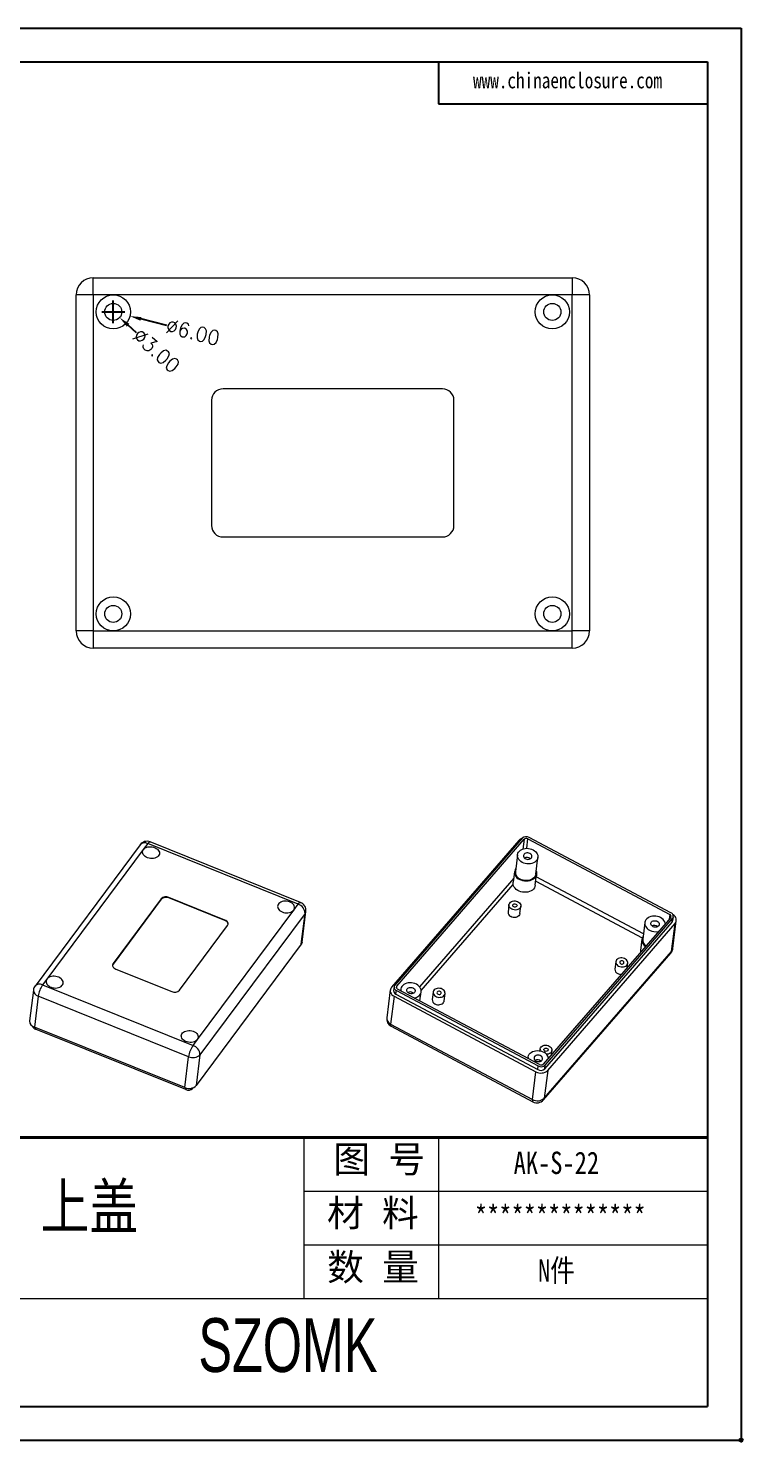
# Model space of a CAD drawing. Header units: inches. Extents: x -1639 to -887, y 346 to 594.
# Drawn here: x -1011.9 to -886.6, y 345.9 to 594 of the extents above; entities that cross this region are included whole.
import ezdxf

# ---------------------------------------------------------------- set-up
doc = ezdxf.new("R2010")
doc.units = ezdxf.units.IN
doc.layers.add('文字', color=81, linetype='Continuous')
doc.layers.add('粗实线', color=7, linetype='Continuous', lineweight=30)
doc.layers.add('细实线', color=3, linetype='Continuous', lineweight=9)
doc.styles.get("Standard").update_dxf_attribs({"font": 'txt', "bigfont": 'gbcbig.shx'})
doc.styles.add('宋体', font='', dxfattribs={"width": 0.8, "height": 3.5})
doc.styles.add('长仿宋', font='', dxfattribs={"width": 0.7, "height": 4})
doc.styles.get('宋体').set_extended_font_data('SimSun')
doc.styles.get('长仿宋').set_extended_font_data('SimSun')
doc.dimstyles.new('2.5', dxfattribs={"dimtxt": 2.5, "dimasz": 2, "dimexe": 0.18, "dimexo": 0.0625, "dimgap": 0.09, "dimtad": 0, "dimzin": 0, "dimdsep": 46, "dimtxsty": 'Standard', "dimcen": 2, "dimclrd": 3, "dimclre": 3, "dimclrt": 256, "dimadec": 0, "dimazin": 0, "dimtfac": 1, "dimtofl": 0, "dimtmove": 0, "dimatfit": 3, "dimfxl": 0, "dimtolj": 1, "dimtzin": 0, "dimarcsym": 0})

# ---------------------------------------------------------------- blocks, each defined once
blk = doc.blocks.new('*D138')
at = {"color": 3, "lineweight": -2, "transparency": 16777216}
for p, q in [((-997.01, 542.19), (-997.01, 546.19)), ((-999.01, 544.19), (-995.01, 544.19)), ((-987.59, 541.8), (-992.17, 542.96))]:
    blk.add_line(p, q, dxfattribs=at)
at = {"color": 3, "transparency": 16777216}
blk.add_solid([(-992.08, 543.28), (-992.25, 542.64), (-994.11, 543.45)], dxfattribs=at)
at = {"layer": 'Defpoints', "color": 0, "transparency": 16777216}
for p in [(-999.92, 544.93), (-994.11, 543.45)]:
    blk.add_point(p, dxfattribs=at)
at = {"transparency": 16777216, "insert": (-983.06, 540.65), "char_height": 2.5, "attachment_point": 5, "rotation": 345.738}
blk.add_mtext('\\A1;∅6.00', dxfattribs=at)
blk = doc.blocks.new('*D139')
at = {"color": 3, "lineweight": -2, "transparency": 16777216}
for p, q in [((-997.01, 542.19), (-997.01, 546.19)), ((-999.01, 544.19), (-995.01, 544.19)), ((-992.92, 540.52), (-994.41, 541.85))]:
    blk.add_line(p, q, dxfattribs=at)
at = {"color": 3, "transparency": 16777216}
blk.add_solid([(-994.19, 542.1), (-994.63, 541.61), (-995.9, 543.19)], dxfattribs=at)
at = {"layer": 'Defpoints', "color": 0, "transparency": 16777216}
for p in [(-998.13, 545.2), (-995.9, 543.19)]:
    blk.add_point(p, dxfattribs=at)
at = {"transparency": 16777216, "insert": (-989.44, 537.4), "char_height": 2.5, "attachment_point": 5, "rotation": 318.0798}
blk.add_mtext('\\A1;∅3.00', dxfattribs=at)

msp = doc.modelspace()

# ---------------------------------------------------------------- linework, layer by layer
for p, q in [((-1237.323, 593.968), (-886.901, 593.968)), ((-886.901, 593.968), (-886.901, 346.195)), ((-1225.524, 588.068), (-892.801, 588.068)), ((-939.996, 588.068), (-939.996, 580.694)), ((-892.801, 588.068), (-892.801, 352.094)), ((-939.996, 580.694), (-892.801, 580.694)), ((-1225.524, 352.094), (-892.801, 352.094)), ((-1237.323, 346.195), (-886.901, 346.195))]:
    msp.add_line(p, q)
at = {"color": 7, "linetype": 'Continuous', "lineweight": 15}
for p, q in [((-1000.513, 547.193), (-1000.513, 550.193)), ((-1000.513, 550.193), (-916.513, 550.193)), ((-916.513, 550.193), (-916.513, 547.193)), ((-1000.513, 547.193), (-1003.513, 547.193)), ((-1003.513, 488.193), (-1003.513, 547.193)), ((-997.013, 547.193), (-1000.513, 547.193)), ((-1000.513, 547.193), (-1000.513, 488.193)), ((-920.013, 547.193), (-997.013, 547.193)), ((-916.513, 547.193), (-920.013, 547.193)), ((-913.513, 547.193), (-916.513, 547.193)), ((-916.513, 488.193), (-916.513, 547.193)), ((-913.513, 547.193), (-913.513, 488.193)), ((-979.763, 528.693), (-979.763, 506.693)), ((-939.263, 530.693), (-977.763, 530.693)), ((-937.263, 506.693), (-937.263, 528.693)), ((-977.763, 504.693), (-939.263, 504.693)), ((-1000.513, 488.193), (-1003.513, 488.193)), ((-1000.513, 488.193), (-1000.513, 485.193)), ((-1000.513, 488.193), (-997.013, 488.193)), ((-997.013, 488.193), (-920.013, 488.193)), ((-920.013, 488.193), (-916.513, 488.193)), ((-913.513, 488.193), (-916.513, 488.193)), ((-916.513, 485.193), (-916.513, 488.193)), ((-916.513, 485.193), (-1000.513, 485.193)), ((-925.302, 451.809), (-947.636, 426.065)), ((-947.298, 425.886), (-924.964, 451.63)), ((-924.277, 451.712), (-899.408, 438.463)), ((-899.195, 438.709), (-924.064, 451.957)), ((-992.307, 450.68), (-1010.739, 425.889)), ((-991.74, 449.836), (-1008.636, 427.111)), ((-990.972, 450.869), (-991.74, 449.836)), ((-964.59, 440.247), (-990.972, 450.869)), ((-964.161, 440.555), (-990.543, 451.177)), ((-925.888, 451.429), (-948.222, 425.685)), ((-926.117, 448.906), (-926.481, 445.981)), ((-922.909, 445.536), (-922.544, 448.461)), ((-926.63, 445.999), (-926.868, 444.091)), ((-923.003, 443.567), (-922.76, 445.517)), ((-988.595, 441.112), (-997.043, 429.749)), ((-988.586, 441.184), (-997.034, 429.821)), ((-988.595, 441.112), (-988.586, 441.184)), ((-987.262, 441.342), (-987.253, 441.414)), ((-977.424, 437.381), (-987.262, 441.342)), ((-977.416, 437.454), (-987.253, 441.414)), ((-982.254, 416.489), (-965.358, 439.214)), ((-965.358, 439.214), (-964.59, 440.247)), ((-927.616, 440.146), (-927.778, 438.846)), ((-925.694, 438.587), (-925.532, 439.887)), ((-963.379, 438.623), (-981.811, 413.832)), ((-977.424, 437.381), (-977.416, 437.454)), ((-964.033, 433.205), (-963.379, 438.623)), ((-963.885, 433.565), (-963.232, 438.984)), ((-899.252, 437.932), (-921.586, 412.188)), ((-921.33, 411.359), (-898.996, 437.103)), ((-921.249, 412.009), (-898.915, 437.753)), ((-920.824, 411.089), (-898.49, 436.833)), ((-903.777, 437.005), (-904.141, 434.08)), ((-899.098, 431.958), (-898.49, 436.833)), ((-898.996, 437.103), (-898.915, 437.753)), ((-898.874, 432.446), (-898.266, 437.321)), ((-898.862, 437.396), (-898.781, 438.046)), ((-985.408, 425.141), (-976.96, 436.503)), ((-964.033, 433.205), (-982.465, 408.414)), ((-921.563, 405.904), (-899.229, 431.648)), ((-921.432, 406.214), (-899.098, 431.958)), ((-904.29, 434.099), (-904.533, 432.148)), ((-997.043, 429.749), (-997.034, 429.821)), ((-908.859, 430.154), (-909.021, 428.854)), ((-906.867, 429.155), (-906.775, 429.895)), ((-1008.636, 427.111), (-1009.404, 426.078)), ((-996.579, 428.871), (-986.741, 424.911)), ((-1011.024, 425.174), (-1011.678, 419.755)), ((-1009.404, 426.078), (-983.022, 415.456)), ((-948.446, 425.197), (-949.054, 420.321)), ((-947.77, 425.772), (-947.851, 425.122)), ((-947.436, 424.459), (-947.355, 425.11)), ((-947.436, 424.459), (-922.568, 411.211)), ((-947.355, 425.11), (-922.487, 411.861)), ((-922.274, 412.107), (-947.143, 425.355)), ((-946.589, 425.308), (-946.618, 425.075)), ((-943.216, 423.263), (-943.017, 424.863)), ((-940.91, 424.823), (-941.072, 423.522)), ((-938.988, 423.263), (-938.826, 424.563)), ((-1010.193, 424.109), (-1010.847, 418.69)), ((-983.811, 413.487), (-1010.193, 424.109)), ((-947.756, 424.092), (-948.363, 419.216)), ((-947.756, 424.092), (-922.887, 410.844)), ((-984.465, 408.069), (-1010.847, 418.69)), ((-984.289, 407.7), (-1010.671, 418.322)), ((-948.363, 419.216), (-923.494, 405.968)), ((-948.27, 418.812), (-923.402, 405.563)), ((-983.022, 415.456), (-982.254, 416.489)), ((-922.153, 414.83), (-922.192, 414.518)), ((-920.161, 413.832), (-920.069, 414.571)), ((-984.465, 408.069), (-983.811, 413.487)), ((-981.811, 413.832), (-982.465, 408.414)), ((-924.25, 413.407), (-924.279, 413.174)), ((-922.568, 411.211), (-922.487, 411.861)), ((-921.33, 411.359), (-921.249, 412.009)), ((-923.494, 405.968), (-922.887, 410.844)), ((-920.824, 411.089), (-921.432, 406.214)), ((-982.993, 408.036), (-983.089, 407.907))]:
    msp.add_line(p, q, dxfattribs=at)
at = {"color": 8, "linetype": 'Continuous', "lineweight": 15}
for p, q in [((-924.964, 451.63), (-925.176, 449.932)), ((-924.484, 450.051), (-924.277, 451.712)), ((-926.779, 444.806), (-943.305, 425.756)), ((-922.912, 444.297), (-904.23, 434.345)), ((-904.023, 435.029), (-922.819, 445.043)), ((-943.015, 425.102), (-926.865, 443.718)), ((-899.408, 438.463), (-899.511, 437.634)), ((-947.341, 425.547), (-947.298, 425.886)), ((-1010.637, 418.605), (-1010.671, 418.322)), ((-984.253, 407.997), (-984.289, 407.7)), ((-983.077, 408.006), (-983.089, 407.907))]:
    msp.add_line(p, q, dxfattribs=at)
at = {"color": 7, "linetype": 'Continuous', "lineweight": 15, "flags": 128}
for points in [[(-991.74, 449.836), (-991.601, 449.985), (-991.424, 450.113), (-991.213, 450.214), (-990.976, 450.285), (-990.721, 450.325), (-990.455, 450.331), (-990.187, 450.305), (-989.927, 450.246), (-989.681, 450.156), (-989.459, 450.039), (-989.266, 449.898), (-989.111, 449.737), (-988.996, 449.563), (-988.927, 449.379), (-988.905, 449.193), (-988.931, 449.011), (-989.004, 448.837), (-989.122, 448.679), (-989.281, 448.54), (-989.476, 448.425), (-989.701, 448.338), (-989.948, 448.283), (-990.209, 448.259), (-990.477, 448.269), (-990.742, 448.312), (-990.996, 448.387), (-991.231, 448.491), (-991.44, 448.621), (-991.614, 448.772), (-991.75, 448.94), (-991.842, 449.12), (-991.888, 449.305), (-991.886, 449.49), (-991.836, 449.669), (-991.74, 449.836)], [(-925.288, 447.58), (-925.524, 447.729), (-925.728, 447.903), (-925.894, 448.098), (-926.018, 448.31), (-926.095, 448.531), (-926.124, 448.757), (-926.105, 448.981), (-926.036, 449.197), (-925.922, 449.398), (-925.764, 449.581), (-925.566, 449.738), (-925.336, 449.867), (-925.077, 449.964), (-924.799, 450.026), (-924.507, 450.051), (-924.211, 450.039), (-923.918, 449.99), (-923.636, 449.905), (-923.373, 449.787), (-923.137, 449.639), (-922.932, 449.465), (-922.766, 449.269), (-922.643, 449.058), (-922.566, 448.836), (-922.537, 448.611), (-922.556, 448.387), (-922.624, 448.171), (-922.739, 447.969), (-922.897, 447.787), (-923.094, 447.629), (-923.325, 447.5), (-923.584, 447.404), (-923.862, 447.342), (-924.154, 447.317), (-924.45, 447.329), (-924.743, 447.378), (-925.025, 447.462), (-925.288, 447.58)], [(-923.932, 449.144), (-924.101, 449.213), (-924.286, 449.249), (-924.473, 449.249), (-924.651, 449.215), (-924.808, 449.146), (-924.936, 449.049), (-925.026, 448.929), (-925.072, 448.793), (-925.072, 448.65), (-925.025, 448.51), (-924.934, 448.38), (-924.805, 448.27), (-924.647, 448.185), (-924.468, 448.132), (-924.281, 448.114), (-924.097, 448.131), (-923.928, 448.183), (-923.784, 448.267), (-923.674, 448.377), (-923.606, 448.506), (-923.583, 448.646), (-923.607, 448.788), (-923.676, 448.924), (-923.787, 449.045), (-923.932, 449.144)], [(-922.839, 446.098), (-922.799, 445.984), (-922.755, 445.753), (-922.759, 445.521), (-922.811, 445.295), (-922.909, 445.08), (-923.051, 444.883), (-923.233, 444.707), (-923.452, 444.556), (-923.701, 444.436), (-923.974, 444.347), (-924.266, 444.294), (-924.568, 444.277), (-924.872, 444.296), (-925.173, 444.351), (-925.462, 444.441), (-925.732, 444.563)], [(-922.909, 445.536), (-922.921, 445.461), (-922.989, 445.246), (-923.104, 445.044), (-923.262, 444.862), (-923.459, 444.704), (-923.69, 444.575), (-923.948, 444.478), (-924.227, 444.416), (-924.518, 444.391), (-924.814, 444.403), (-925.107, 444.452), (-925.389, 444.537), (-925.652, 444.655)], [(-923.003, 443.567), (-923.003, 443.563), (-923.059, 443.331), (-923.163, 443.111), (-923.315, 442.909), (-923.508, 442.731), (-923.739, 442.581), (-924.001, 442.463), (-924.288, 442.381), (-924.592, 442.335), (-924.905, 442.329), (-925.219, 442.36), (-925.525, 442.43), (-925.816, 442.536), (-926.084, 442.675), (-926.322, 442.844), (-926.524, 443.038), (-926.684, 443.252), (-926.799, 443.481), (-926.865, 443.718)], [(-965.358, 439.214), (-965.262, 439.381), (-965.212, 439.56), (-965.21, 439.745), (-965.256, 439.93), (-965.348, 440.11), (-965.484, 440.278), (-965.659, 440.429), (-965.867, 440.559), (-966.102, 440.663), (-966.356, 440.738), (-966.621, 440.781), (-966.889, 440.791), (-967.151, 440.768), (-967.398, 440.712), (-967.622, 440.625), (-967.817, 440.51), (-967.977, 440.372), (-968.095, 440.213), (-968.168, 440.039), (-968.194, 439.857), (-968.172, 439.671), (-968.102, 439.488), (-967.988, 439.313), (-967.832, 439.152), (-967.64, 439.011), (-967.417, 438.894), (-967.172, 438.804), (-966.911, 438.745), (-966.643, 438.719), (-966.378, 438.725), (-966.122, 438.765), (-965.886, 438.837), (-965.675, 438.938), (-965.497, 439.065), (-965.358, 439.214)], [(-927.132, 439.373), (-927.309, 439.489), (-927.452, 439.63), (-927.554, 439.79), (-927.61, 439.959), (-927.617, 440.132), (-927.576, 440.299), (-927.488, 440.453), (-927.357, 440.586), (-927.189, 440.693), (-926.993, 440.768), (-926.777, 440.808), (-926.552, 440.811), (-926.327, 440.777), (-926.114, 440.707), (-925.923, 440.605), (-925.762, 440.476), (-925.639, 440.325), (-925.56, 440.16), (-925.528, 439.987), (-925.545, 439.817), (-925.61, 439.655), (-925.72, 439.511), (-925.87, 439.39), (-926.053, 439.299), (-926.261, 439.241), (-926.483, 439.219), (-926.709, 439.234), (-926.929, 439.287), (-927.132, 439.373)], [(-926.773, 439.787), (-926.874, 439.863), (-926.934, 439.96), (-926.946, 440.065), (-926.907, 440.163), (-926.823, 440.241), (-926.706, 440.29), (-926.571, 440.301), (-926.436, 440.273), (-926.32, 440.212), (-926.238, 440.123), (-926.201, 440.021), (-926.215, 439.918), (-926.277, 439.828), (-926.38, 439.763), (-926.508, 439.733), (-926.646, 439.741), (-926.773, 439.787)], [(-976.96, 436.503), (-976.892, 436.625), (-976.86, 436.757), (-976.867, 436.892), (-976.912, 437.026), (-976.993, 437.154), (-977.107, 437.271), (-977.25, 437.372), (-977.416, 437.454)], [(-925.694, 438.587), (-925.707, 438.517), (-925.772, 438.355), (-925.882, 438.211), (-926.032, 438.09), (-926.215, 437.998), (-926.423, 437.94), (-926.645, 437.919), (-926.871, 437.934), (-927.091, 437.987), (-927.294, 438.073)], [(-900.207, 436.833), (-900.226, 436.935), (-900.303, 437.157), (-900.427, 437.368), (-900.593, 437.564), (-900.797, 437.738), (-901.033, 437.886), (-901.296, 438.004), (-901.578, 438.089), (-901.871, 438.138), (-902.167, 438.15), (-902.459, 438.125), (-902.737, 438.063), (-902.996, 437.966), (-903.227, 437.837), (-903.424, 437.68), (-903.582, 437.497), (-903.697, 437.296), (-903.765, 437.08), (-903.784, 436.856), (-903.755, 436.63), (-903.678, 436.409), (-903.555, 436.197), (-903.389, 436.002), (-903.184, 435.828), (-902.948, 435.68), (-902.948, 435.68)], [(-901.592, 437.243), (-901.447, 437.144), (-901.336, 437.023), (-901.267, 436.887), (-901.243, 436.745), (-901.266, 436.605), (-901.335, 436.476), (-901.444, 436.366), (-901.588, 436.282), (-901.758, 436.23), (-901.942, 436.213), (-902.129, 436.231), (-902.307, 436.285), (-902.465, 436.369), (-902.594, 436.479), (-902.685, 436.609), (-902.732, 436.749), (-902.732, 436.892), (-902.686, 437.028), (-902.597, 437.148), (-902.469, 437.245), (-902.311, 437.314), (-902.133, 437.349), (-901.946, 437.348), (-901.762, 437.312), (-901.592, 437.243)], [(-963.885, 433.565), (-963.93, 433.388), (-964.033, 433.205)], [(-997.043, 429.749), (-997.111, 429.627), (-997.136, 429.545)], [(-997.034, 429.821), (-997.103, 429.699), (-997.134, 429.568), (-997.127, 429.433), (-997.083, 429.299), (-997.002, 429.171), (-996.888, 429.054), (-996.745, 428.953), (-996.579, 428.871)], [(-908.375, 429.381), (-908.172, 429.294), (-907.952, 429.242), (-907.726, 429.227), (-907.504, 429.248), (-907.296, 429.306), (-907.113, 429.398), (-906.963, 429.519), (-906.853, 429.663), (-906.788, 429.824), (-906.771, 429.995), (-906.803, 430.167), (-906.882, 430.333), (-907.005, 430.484), (-907.166, 430.613), (-907.357, 430.715), (-907.57, 430.785), (-907.795, 430.819), (-908.02, 430.816), (-908.236, 430.776), (-908.432, 430.701), (-908.6, 430.594), (-908.731, 430.46), (-908.819, 430.306), (-908.86, 430.139), (-908.853, 429.967), (-908.797, 429.797), (-908.695, 429.638), (-908.552, 429.497), (-908.375, 429.381)], [(-908.016, 429.794), (-907.889, 429.749), (-907.751, 429.741), (-907.623, 429.771), (-907.52, 429.835), (-907.458, 429.925), (-907.444, 430.028), (-907.481, 430.131), (-907.563, 430.219), (-907.679, 430.281), (-907.814, 430.308), (-907.949, 430.297), (-908.066, 430.249), (-908.15, 430.171), (-908.189, 430.073), (-908.177, 429.968), (-908.117, 429.871), (-908.016, 429.794)], [(-1008.636, 427.111), (-1008.732, 426.944), (-1008.782, 426.765), (-1008.784, 426.58), (-1008.738, 426.395), (-1008.646, 426.215), (-1008.51, 426.047), (-1008.336, 425.895), (-1008.127, 425.766), (-1007.892, 425.662), (-1007.638, 425.587), (-1007.373, 425.544), (-1007.105, 425.534), (-1006.844, 425.557), (-1006.597, 425.613), (-1006.372, 425.7), (-1006.177, 425.814), (-1006.018, 425.953), (-1005.9, 426.112), (-1005.827, 426.285), (-1005.801, 426.468), (-1005.823, 426.654), (-1005.892, 426.837), (-1006.007, 427.012), (-1006.162, 427.172), (-1006.355, 427.314), (-1006.577, 427.431), (-1006.823, 427.52), (-1007.083, 427.58), (-1007.351, 427.606), (-1007.617, 427.6), (-1007.872, 427.56), (-1008.109, 427.488), (-1008.32, 427.387), (-1008.497, 427.26), (-1008.636, 427.111)], [(-943.846, 426.188), (-944.109, 426.306), (-944.391, 426.391), (-944.684, 426.44), (-944.98, 426.452), (-945.271, 426.427), (-945.55, 426.365), (-945.808, 426.269), (-946.039, 426.14), (-946.236, 425.982), (-946.395, 425.8), (-946.509, 425.598), (-946.577, 425.382), (-946.597, 425.158), (-946.59, 425.061)], [(-945.202, 424.625), (-945.347, 424.724), (-945.457, 424.845), (-945.527, 424.981), (-945.551, 425.123), (-945.528, 425.263), (-945.459, 425.392), (-945.35, 425.502), (-945.206, 425.586), (-945.036, 425.638), (-944.852, 425.655), (-944.665, 425.637), (-944.487, 425.583), (-944.328, 425.499), (-944.2, 425.389), (-944.109, 425.259), (-944.062, 425.119), (-944.061, 424.976), (-944.107, 424.84), (-944.197, 424.72), (-944.325, 424.623), (-944.483, 424.554), (-944.661, 424.519), (-944.848, 424.52), (-945.032, 424.556), (-945.202, 424.625)], [(-944.175, 423.774), (-944.056, 423.805), (-943.798, 423.902), (-943.567, 424.031), (-943.37, 424.188), (-943.212, 424.371), (-943.097, 424.572), (-943.029, 424.788), (-943.009, 425.012), (-943.039, 425.238), (-943.116, 425.459), (-943.239, 425.671), (-943.405, 425.866), (-943.609, 426.04), (-943.846, 426.188)], [(-939.31, 425.336), (-939.513, 425.423), (-939.733, 425.475), (-939.959, 425.491), (-940.181, 425.469), (-940.388, 425.411), (-940.571, 425.319), (-940.722, 425.198), (-940.832, 425.054), (-940.897, 424.893), (-940.914, 424.722), (-940.882, 424.55), (-940.803, 424.384), (-940.68, 424.233), (-940.519, 424.104), (-940.327, 424.002), (-940.114, 423.932), (-939.89, 423.898), (-939.665, 423.901), (-939.449, 423.941), (-939.252, 424.017), (-939.085, 424.123), (-938.954, 424.257), (-938.866, 424.411), (-938.824, 424.578), (-938.832, 424.75), (-938.888, 424.92), (-938.989, 425.079), (-939.132, 425.22), (-939.31, 425.336)], [(-939.668, 424.923), (-939.796, 424.968), (-939.933, 424.976), (-940.062, 424.946), (-940.164, 424.882), (-940.227, 424.792), (-940.24, 424.689), (-940.204, 424.586), (-940.122, 424.498), (-940.006, 424.436), (-939.871, 424.409), (-939.736, 424.42), (-939.618, 424.468), (-939.535, 424.546), (-939.496, 424.644), (-939.508, 424.749), (-939.568, 424.846), (-939.668, 424.923)], [(-940.588, 422.749), (-940.385, 422.663), (-940.165, 422.611), (-939.939, 422.595), (-939.717, 422.617), (-939.509, 422.675), (-939.326, 422.766), (-939.176, 422.887), (-939.066, 423.031), (-939.001, 423.193), (-938.988, 423.263)], [(-982.254, 416.489), (-982.393, 416.34), (-982.571, 416.212), (-982.782, 416.111), (-983.018, 416.04), (-983.274, 416), (-983.54, 415.993), (-983.807, 416.02), (-984.068, 416.079), (-984.313, 416.169), (-984.536, 416.286), (-984.728, 416.427), (-984.884, 416.588), (-984.998, 416.762), (-985.068, 416.946), (-985.09, 417.132), (-985.064, 417.314), (-984.991, 417.488), (-984.873, 417.646), (-984.714, 417.785), (-984.519, 417.9), (-984.294, 417.986), (-984.047, 418.042), (-983.785, 418.066), (-983.517, 418.055), (-983.252, 418.012), (-982.998, 417.938), (-982.763, 417.834), (-982.555, 417.704), (-982.38, 417.553), (-982.244, 417.385), (-982.152, 417.205), (-982.106, 417.02), (-982.108, 416.835), (-982.158, 416.656), (-982.254, 416.489)], [(-924.251, 413.16), (-924.257, 413.257), (-924.238, 413.481), (-924.169, 413.697), (-924.055, 413.899), (-923.897, 414.081), (-923.699, 414.239), (-923.469, 414.368), (-923.21, 414.464), (-922.932, 414.526), (-922.64, 414.551), (-922.344, 414.539), (-922.051, 414.49), (-921.769, 414.406), (-921.506, 414.288)], [(-922.104, 414.502), (-922.125, 414.558), (-922.157, 414.73), (-922.14, 414.9), (-922.075, 415.062), (-921.964, 415.206), (-921.814, 415.327), (-921.631, 415.419), (-921.424, 415.477), (-921.202, 415.498), (-920.976, 415.483), (-920.756, 415.43), (-920.552, 415.344)], [(-920.911, 414.93), (-920.811, 414.854), (-920.75, 414.757), (-920.739, 414.652), (-920.778, 414.554), (-920.861, 414.476), (-920.979, 414.428), (-921.114, 414.416), (-921.249, 414.444), (-921.365, 414.505), (-921.447, 414.594), (-921.483, 414.696), (-921.469, 414.8), (-921.407, 414.889), (-921.305, 414.954), (-921.176, 414.984), (-921.039, 414.976), (-920.911, 414.93)], [(-920.552, 415.344), (-920.375, 415.228), (-920.232, 415.087), (-920.131, 414.927), (-920.075, 414.758), (-920.067, 414.585), (-920.109, 414.418), (-920.197, 414.264), (-920.328, 414.131), (-920.495, 414.024), (-920.692, 413.949), (-920.907, 413.909), (-921.006, 413.903)], [(-922.862, 412.724), (-922.692, 412.655), (-922.508, 412.619), (-922.321, 412.619), (-922.143, 412.653), (-921.985, 412.722), (-921.857, 412.819), (-921.768, 412.939), (-921.722, 413.075), (-921.722, 413.218), (-921.769, 413.358), (-921.86, 413.488), (-921.988, 413.598), (-922.147, 413.682), (-922.325, 413.736), (-922.512, 413.754), (-922.696, 413.737), (-922.866, 413.685), (-923.01, 413.601), (-923.119, 413.491), (-923.188, 413.362), (-923.211, 413.222), (-923.187, 413.08), (-923.117, 412.944), (-923.007, 412.823), (-922.862, 412.724)]]:
    msp.add_lwpolyline(points, dxfattribs=at)
at = {"color": 8, "linetype": 'Continuous', "lineweight": 15, "flags": 128}
for points in [[(-990.972, 450.869), (-990.847, 451.021), (-990.73, 451.125), (-990.629, 451.178), (-990.545, 451.177), (-990.543, 451.177)], [(-964.59, 440.247), (-964.464, 440.399), (-964.348, 440.504), (-964.246, 440.556), (-964.163, 440.556), (-964.161, 440.555)], [(-963.379, 438.623), (-963.277, 438.807), (-963.232, 438.984)], [(-899.229, 431.648), (-899.146, 431.78), (-899.098, 431.958)], [(-948.363, 419.216), (-948.371, 419.044), (-948.349, 418.913), (-948.296, 418.829), (-948.27, 418.812)], [(-923.494, 405.968), (-923.502, 405.795), (-923.48, 405.665), (-923.427, 405.581), (-923.402, 405.563)], [(-921.432, 406.214), (-921.48, 406.036), (-921.563, 405.904)]]:
    msp.add_lwpolyline(points, dxfattribs=at)
at = {"color": 7, "linetype": 'Continuous', "lineweight": 15}
for centre, radius in [((-997.013, 544.193), 3), ((-920.013, 544.193), 3), ((-997.013, 544.193), 1.5), ((-920.013, 544.193), 1.5), ((-997.013, 491.193), 3), ((-920.013, 491.193), 3), ((-997.013, 491.193), 1.5), ((-920.013, 491.193), 1.5)]:
    msp.add_circle(centre, radius, dxfattribs=at)
msp.add_circle((-886.901, 346.195), 0.284)
for centre, radius, start, end in [((-1000.513, 547.193), 3, 90, 180), ((-916.513, 547.193), 3, 0, 90), ((-977.763, 528.693), 2, 90, 180), ((-939.263, 528.693), 2, 0, 90), ((-977.763, 506.693), 2, 180, 270), ((-939.263, 506.693), 2, 270, 0), ((-1000.513, 488.193), 3, 180, 270), ((-916.513, 488.193), 3, 270, 0), ((-924.901, 450.532), 1.334, 107.75376, 137.76961), ((-924.584, 451.05), 1.045, 60.2063, 133.38779), ((-924.566, 451.208), 0.581, 60.2063, 133.38779), ((-991.103, 449.785), 1.5, 68.07018, 143.36947), ((-925.263, 445.83), 1.351, 148.15472, 249.7114), ((-924.475, 447.527), 0.917, 48.46716, 117.33076), ((-925.135, 445.901), 1.349, 176.58875, 247.44558), ((-987.765, 440.278), 1.177, 64.72106, 134.87315), ((-987.756, 440.35), 1.177, 64.72106, 134.87315), ((-965.152, 438.565), 1.774, 1.89036, 71.52937), ((-964.721, 439.164), 1.5, 353.12173, 68.07018), ((-977.631, 436.643), 0.766, 4.81152, 74.34228), ((-926.988, 438.802), 0.791, 176.82703, 247.2073), ((-899.525, 438.141), 0.343, 322.54366, 70.12471), ((-899.405, 438.128), 0.617, 322.54366, 70.12471), ((-899.403, 437.467), 0.546, 318.18348, 352.5282), ((-899.282, 437.454), 1.005, 321.89738, 63.64752), ((-903.001, 433.934), 1.283, 146.49359, 238.53832), ((-901.872, 437.728), 2.314, 242.30395, 281.94436), ((-902.135, 435.624), 0.918, 48.52547, 117.27244), ((-903.411, 432.01), 1.131, 172.9611, 188.1662), ((-902.865, 433.988), 1.28, 175.85498, 235.50123), ((-900.362, 432.631), 1.5, 319.057, 352.89896), ((-908.231, 428.81), 0.791, 176.82703, 247.2073), ((-907.91, 429.279), 1.353, 242.37707, 269.01983), ((-1009.535, 424.994), 1.5, 143.36947, 173.12173), ((-1005.503, 423.372), 4.748, 145.25715, 171.071), ((-986.239, 425.975), 1.177, 244.72106, 314.87315), ((-947.406, 425.059), 1.029, 142.54366, 250.12471), ((-947.166, 425.09), 0.686, 177.27453, 246.7598), ((-947.146, 425.69), 0.617, 142.54366, 250.12471), ((-947.026, 425.677), 0.343, 142.54366, 250.12471), ((-944.948, 423.927), 0.918, 48.52547, 117.27244), ((-940.282, 423.479), 0.791, 176.82703, 247.2073), ((-1010.61, 419.732), 1.069, 178.75591, 257.16503), ((-947.565, 420.136), 1.5, 172.89896, 241.95476), ((-1010.468, 419.01), 0.717, 192.18626, 253.59578), ((-979.12, 412.75), 4.748, 145.25715, 171.071), ((-983.584, 413.774), 1.774, 1.89036, 71.52937), ((-922.121, 412.954), 1.469, 11.00779, 65.248), ((-983.057, 415.084), 1.766, 244.72106, 314.87315), ((-922.608, 412.027), 0.917, 48.46716, 117.33076), ((-921.967, 412.768), 1.045, 240.2063, 313.38779), ((-921.985, 412.61), 0.581, 240.2063, 313.38779), ((-922.021, 412.355), 1.742, 240.2063, 313.38779), ((-922.048, 412.118), 1.045, 240.2063, 313.38779), ((-983.711, 409.665), 1.766, 244.72106, 314.87315), ((-983.836, 408.658), 1.059, 244.72106, 314.87315), ((-922.628, 407.48), 1.742, 240.2063, 313.38779), ((-922.696, 406.887), 1.5, 241.95476, 319.057)]:
    msp.add_arc(centre, radius, start, end, dxfattribs=at)
at = {"color": 8, "linetype": 'Continuous', "lineweight": 15}
for centre, radius, start, end in [((-991.525, 449.961), 1.062, 58.67958, 137.4182), ((-899.776, 432.564), 0.91, 318.18348, 352.5282), ((-1009.895, 425.198), 1.129, 181.22814, 254.6928), ((-1009.946, 425.091), 1.125, 61.24989, 134.84789), ((-947.912, 420.267), 1.143, 177.27453, 246.7598)]:
    msp.add_arc(centre, radius, start, end, dxfattribs=at)
at = {"color": 7, "linetype": 'Continuous', "lineweight": 15}
msp.add_open_spline([(-926.865, 443.718), (-926.873, 443.782), (-926.888, 443.899), (-926.871, 444.031), (-926.864, 444.09)], degree=3, knots=[0, 0, 0, 0, 0.5434111, 1, 1, 1, 1], dxfattribs=at)
at = {"layer": '粗实线', "color": 7, "lineweight": 40}
msp.add_line((-892.801, 399.289), (-1034.385, 399.289), dxfattribs=at)
at = {"layer": '细实线', "color": 7}
for p, q in [((-963.593, 399.289), (-963.593, 370.972)), ((-939.996, 399.289), (-939.996, 371.171)), ((-892.801, 389.85), (-963.593, 389.85)), ((-892.801, 380.411), (-963.593, 380.411)), ((-892.801, 370.972), (-1105.177, 370.972))]:
    msp.add_line(p, q, dxfattribs=at)

# ---------------------------------------------------------------- texts
at = {"layer": '文字', "color": 0, "attachment_point": 1, "style": '宋体'}
for s, insert, char_height, width in [('www.chinaenclosure.com', (-933.915, 586.201), 2.76876, 48.64448), ('{\\H1.111x;AK-S-22}', (-926.789, 396.824), 3.53961, 40.92186), ('上盖', (-1009.795, 391.141), 7.8658, 100.5614), ('{\\H1.111x;**************}', (-933.597, 387.385), 3.53961, 40.92186), ('{\\H1.111x;N件}', (-922.507, 377.946), 3.53961, 40.92186)]:
    msp.add_mtext(s, dxfattribs=dict(at, insert=insert, char_height=char_height, width=width))
at = {"layer": '粗实线', "insert": (-982.082, 367.593), "char_height": 9.43896, "width": 105.84858, "attachment_point": 1, "style": '长仿宋'}
msp.add_mtext('{\\fSTXinwei|b0|i0|c134|p2;SZOMK}', dxfattribs=at)
at = {"layer": '细实线', "color": 7, "char_height": 4.71948, "attachment_point": 1}
for s, insert, width in [('{\\fSimSun|b0|i0|c134|p54;图 号}', (-958.403, 397.856), 23.5974), ('{\\fSimSun|b0|i0|c134|p54;材 料   }', (-959.522, 388.417), 23.5974), ('{\\fSimSun|b0|i0|c134|p54;数 量}', (-959.499, 378.932), 21.3232)]:
    msp.add_mtext(s, dxfattribs=dict(at, insert=insert, width=width))

# ---------------------------------------------------------------- dimensions: what is measured, and where the dimension line sits
dim = msp.add_diameter_dim_2p(p1=(-999.92, 544.932), p2=(-994.105, 543.454), dimstyle='2.5')
dim.commit()
dim.dimension.update_dxf_attribs({"geometry": '*D138', "text_midpoint": (-983.059, 540.646), "dimtype": 163})
dim = msp.add_diameter_dim_2p(p1=(-998.129, 545.195), p2=(-995.897, 543.191), dimstyle='2.5')
dim.commit()
dim.dimension.update_dxf_attribs({"geometry": '*D139', "text_midpoint": (-989.443, 537.396)})

doc.saveas('drawing.dxf')
